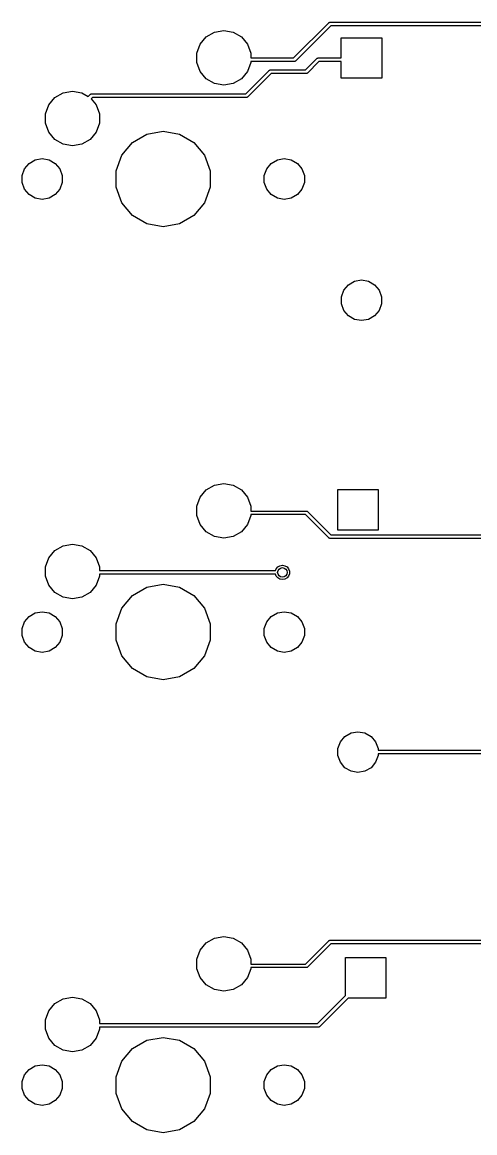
# Model space of a CAD drawing. Extents: x 16 to 277, y -108 to -11.
# Drawn here: x 16.08 to 35.07, y -62 to -15.42 of the extents above; entities that cross this region are included whole.
import ezdxf

# ---------------------------------------------------------------- set-up
doc = ezdxf.new("R2010")
doc.units = 0
doc.header["$MEASUREMENT"] = 0
doc.layers.add('BLACK', color=7, linetype='CONTINUOUS')

msp = doc.modelspace()

# ---------------------------------------------------------------- linework, layer by layer
at = {"layer": 'Black'}
for p, q in [((24.1476, -15.8418), (24.54, -15.7726)), ((24.54, -15.7726), (24.9324, -15.8418)), ((27.4684, -16.9238), (28.9461, -15.4461)), ((29.0316, -15.5762), (27.5539, -17.0539)), ((28.9461, -15.4461), (28.9489, -15.4442)), ((28.9489, -15.4442), (28.951, -15.4416)), ((28.951, -15.4416), (28.9596, -15.4366)), ((28.9596, -15.4366), (28.9678, -15.4309)), ((28.9678, -15.4309), (28.971, -15.4301)), ((28.971, -15.4301), (28.9739, -15.4284)), ((28.9739, -15.4284), (28.9837, -15.4267)), ((28.9837, -15.4267), (28.9934, -15.4241)), ((28.9934, -15.4241), (28.9967, -15.4244)), ((28.9967, -15.4244), (29, -15.4238)), ((29, -15.4238), (42, -15.4238)), ((41.9684, -15.5762), (29.0316, -15.5762)), ((23.5464, -16.3463), (23.8025, -16.0411)), ((23.8025, -16.0411), (24.1476, -15.8418)), ((24.9324, -15.8418), (25.2775, -16.0411)), ((25.2775, -16.0411), (25.5336, -16.3463)), ((29.4728, -16.9238), (29.4728, -16.0759)), ((29.4728, -16.0759), (31.1721, -16.0759)), ((31.1721, -16.0759), (31.1721, -17.7752)), ((23.4101, -16.7208), (23.5464, -16.3463)), ((23.4101, -17.1192), (23.4101, -16.7208)), ((25.5336, -16.3463), (25.6699, -16.7208)), ((25.6699, -16.7208), (25.6699, -16.9238)), ((23.5464, -17.4937), (23.4101, -17.1192)), ((25.6699, -17.1192), (25.5336, -17.4937)), ((25.6699, -16.9238), (27.4684, -16.9238)), ((27.5, -17.0762), (25.6699, -17.0762)), ((25.6699, -17.0762), (25.6699, -17.1192)), ((27.5033, -17.0756), (27.5, -17.0762)), ((27.5066, -17.0759), (27.5033, -17.0756)), ((27.5163, -17.0733), (27.5066, -17.0759)), ((27.5261, -17.0716), (27.5163, -17.0733)), ((27.529, -17.0699), (27.5261, -17.0716)), ((27.5322, -17.0691), (27.529, -17.0699)), ((27.5404, -17.0633), (27.5322, -17.0691)), ((27.549, -17.0584), (27.5404, -17.0633)), ((27.5511, -17.0558), (27.549, -17.0584)), ((27.5539, -17.0539), (27.5511, -17.0558)), ((27.9684, -17.4238), (28.4461, -16.9461)), ((28.5316, -17.0762), (28.0539, -17.5539)), ((28.4461, -16.9461), (28.4489, -16.9442)), ((28.4489, -16.9442), (28.451, -16.9416)), ((28.451, -16.9416), (28.4596, -16.9367)), ((28.4596, -16.9367), (28.4678, -16.9309)), ((28.4678, -16.9309), (28.471, -16.9301)), ((28.471, -16.9301), (28.4739, -16.9284)), ((28.4739, -16.9284), (28.4837, -16.9267)), ((28.4837, -16.9267), (28.4934, -16.9241)), ((28.4934, -16.9241), (28.4967, -16.9244)), ((28.4967, -16.9244), (28.5, -16.9238)), ((28.5, -16.9238), (29.4728, -16.9238)), ((29.4728, -17.0762), (28.5316, -17.0762)), ((29.4728, -17.7752), (29.4728, -17.0762)), ((23.8025, -17.7989), (23.5464, -17.4937)), ((25.5336, -17.4937), (25.2775, -17.7989)), ((25.4684, -18.4238), (26.4461, -17.4461)), ((26.5316, -17.5762), (25.5539, -18.5539)), ((26.4461, -17.4461), (26.4489, -17.4442)), ((26.4489, -17.4442), (26.451, -17.4416)), ((26.451, -17.4416), (26.4596, -17.4366)), ((26.4596, -17.4366), (26.4678, -17.4309)), ((26.4678, -17.4309), (26.471, -17.4301)), ((26.471, -17.4301), (26.4739, -17.4284)), ((26.4739, -17.4284), (26.4837, -17.4267)), ((26.4837, -17.4267), (26.4934, -17.4241)), ((26.4934, -17.4241), (26.4967, -17.4244)), ((26.4967, -17.4244), (26.5, -17.4238)), ((26.5, -17.4238), (27.9684, -17.4238)), ((28, -17.5762), (26.5316, -17.5762)), ((28.0033, -17.5756), (28, -17.5762)), ((28.0066, -17.5759), (28.0033, -17.5756)), ((28.0163, -17.5733), (28.0066, -17.5759)), ((28.0261, -17.5716), (28.0163, -17.5733)), ((28.029, -17.5699), (28.0261, -17.5716)), ((28.0322, -17.5691), (28.029, -17.5699)), ((28.0404, -17.5633), (28.0322, -17.5691)), ((28.049, -17.5584), (28.0404, -17.5633)), ((28.0511, -17.5558), (28.049, -17.5584)), ((28.0539, -17.5539), (28.0511, -17.5558)), ((24.1476, -17.9982), (23.8025, -17.7989)), ((24.54, -18.0674), (24.1476, -17.9982)), ((24.9324, -17.9982), (24.54, -18.0674)), ((25.2775, -17.7989), (24.9324, -17.9982)), ((31.1721, -17.7752), (29.4728, -17.7752)), ((17.1964, -18.8863), (17.4525, -18.5811)), ((17.4525, -18.5811), (17.7976, -18.3818)), ((17.7976, -18.3818), (18.19, -18.3126)), ((18.19, -18.3126), (18.5824, -18.3818)), ((18.5824, -18.3818), (18.8538, -18.5385)), ((18.8538, -18.5385), (18.9461, -18.4461)), ((18.9461, -18.4461), (18.9489, -18.4442)), ((18.9489, -18.4442), (18.951, -18.4416)), ((18.951, -18.4416), (18.9596, -18.4366)), ((18.9596, -18.4366), (18.9678, -18.4309)), ((18.9678, -18.4309), (18.971, -18.4301)), ((18.971, -18.4301), (18.9739, -18.4284)), ((19.0316, -18.5762), (18.9728, -18.635)), ((18.9739, -18.4284), (18.9837, -18.4267)), ((18.9837, -18.4267), (18.9934, -18.4241)), ((18.9934, -18.4241), (18.9967, -18.4244)), ((18.9967, -18.4244), (19, -18.4238)), ((19, -18.4238), (25.4684, -18.4238)), ((25.5, -18.5762), (19.0316, -18.5762)), ((25.5033, -18.5756), (25.5, -18.5762)), ((25.5066, -18.5759), (25.5033, -18.5756)), ((25.5163, -18.5733), (25.5066, -18.5759)), ((25.5261, -18.5716), (25.5163, -18.5733)), ((25.529, -18.5699), (25.5261, -18.5716)), ((25.5322, -18.5691), (25.529, -18.5699)), ((25.5404, -18.5633), (25.5322, -18.5691)), ((25.549, -18.5584), (25.5404, -18.5633)), ((25.5511, -18.5558), (25.549, -18.5584)), ((25.5539, -18.5539), (25.5511, -18.5558)), ((17.0601, -19.2608), (17.1964, -18.8863)), ((18.9728, -18.635), (19.1836, -18.8863)), ((19.1836, -18.8863), (19.3199, -19.2608)), ((17.0601, -19.6592), (17.0601, -19.2608)), ((19.3199, -19.2608), (19.3199, -19.6592)), ((17.1964, -20.0337), (17.0601, -19.6592)), ((19.3199, -19.6592), (19.1836, -20.0337)), ((21.3154, -20.1192), (22, -19.9985)), ((22, -19.9985), (22.6846, -20.1192)), ((17.4525, -20.3389), (17.1964, -20.0337)), ((17.7976, -20.5382), (17.4525, -20.3389)), ((18.9275, -20.3389), (18.5824, -20.5382)), ((19.1836, -20.0337), (18.9275, -20.3389)), ((20.2666, -20.9992), (20.7134, -20.4667)), ((20.7134, -20.4667), (21.3154, -20.1192)), ((22.6846, -20.1192), (23.2865, -20.4667)), ((23.2865, -20.4667), (23.7334, -20.9992)), ((18.19, -20.6074), (17.7976, -20.5382)), ((18.5824, -20.5382), (18.19, -20.6074)), ((16.1803, -21.5729), (16.371, -21.3457)), ((16.371, -21.3457), (16.6279, -21.1974)), ((16.6279, -21.1974), (16.92, -21.1458)), ((16.92, -21.1458), (17.2121, -21.1974)), ((17.2121, -21.1974), (17.469, -21.3457)), ((17.469, -21.3457), (17.6597, -21.5729)), ((20.0289, -21.6524), (20.2666, -20.9992)), ((23.7334, -20.9992), (23.9711, -21.6524)), ((26.3403, -21.5729), (26.531, -21.3457)), ((26.531, -21.3457), (26.7879, -21.1974)), ((26.7879, -21.1974), (27.08, -21.1458)), ((27.08, -21.1458), (27.3721, -21.1974)), ((27.3721, -21.1974), (27.629, -21.3457)), ((27.629, -21.3457), (27.8197, -21.5729)), ((16.0788, -21.8517), (16.1803, -21.5729)), ((16.0788, -22.1483), (16.0788, -21.8517)), ((17.6597, -21.5729), (17.7612, -21.8517)), ((17.7612, -21.8517), (17.7612, -22.1483)), ((20.0289, -22.3476), (20.0289, -21.6524)), ((23.9711, -21.6524), (23.9711, -22.3476)), ((26.2388, -21.8517), (26.3403, -21.5729)), ((26.2388, -22.1483), (26.2388, -21.8517)), ((27.8197, -21.5729), (27.9212, -21.8517)), ((27.9212, -21.8517), (27.9212, -22.1483)), ((16.1803, -22.4271), (16.0788, -22.1483)), ((17.7612, -22.1483), (17.6597, -22.4271)), ((20.2666, -23.0008), (20.0289, -22.3476)), ((23.9711, -22.3476), (23.7334, -23.0008)), ((26.3403, -22.4271), (26.2388, -22.1483)), ((27.9212, -22.1483), (27.8197, -22.4271)), ((16.371, -22.6543), (16.1803, -22.4271)), ((16.6279, -22.8026), (16.371, -22.6543)), ((16.92, -22.8542), (16.6279, -22.8026)), ((17.2121, -22.8026), (16.92, -22.8542)), ((17.469, -22.6543), (17.2121, -22.8026)), ((17.6597, -22.4271), (17.469, -22.6543)), ((26.531, -22.6543), (26.3403, -22.4271)), ((26.7879, -22.8026), (26.531, -22.6543)), ((27.08, -22.8542), (26.7879, -22.8026)), ((27.3721, -22.8026), (27.08, -22.8542)), ((27.629, -22.6543), (27.3721, -22.8026)), ((27.8197, -22.4271), (27.629, -22.6543)), ((20.7134, -23.5332), (20.2666, -23.0008)), ((23.7334, -23.0008), (23.2865, -23.5332)), ((21.3154, -23.8808), (20.7134, -23.5332)), ((23.2865, -23.5332), (22.6846, -23.8808)), ((22, -24.0015), (21.3154, -23.8808)), ((22.6846, -23.8808), (22, -24.0015)), ((29.5838, -26.6591), (29.7742, -26.4322)), ((29.7742, -26.4322), (30.0308, -26.2841)), ((30.0308, -26.2841), (30.3225, -26.2326)), ((30.3225, -26.2326), (30.6142, -26.2841)), ((30.6142, -26.2841), (30.8707, -26.4322)), ((30.8707, -26.4322), (31.0611, -26.6591)), ((29.4825, -26.9374), (29.5838, -26.6591)), ((29.4825, -27.2336), (29.4825, -26.9374)), ((31.0611, -26.6591), (31.1624, -26.9374)), ((31.1624, -26.9374), (31.1624, -27.2336)), ((29.5838, -27.512), (29.4825, -27.2336)), ((31.1624, -27.2336), (31.0611, -27.512)), ((29.7742, -27.7389), (29.5838, -27.512)), ((30.0308, -27.887), (29.7742, -27.7389)), ((30.3225, -27.9384), (30.0308, -27.887)), ((30.6142, -27.887), (30.3225, -27.9384)), ((30.8707, -27.7389), (30.6142, -27.887)), ((31.0611, -27.512), (30.8707, -27.7389)), ((23.8025, -35.0411), (24.1476, -34.8418)), ((24.1476, -34.8418), (24.54, -34.7726)), ((24.54, -34.7726), (24.9324, -34.8418)), ((24.9324, -34.8418), (25.2775, -35.0411)), ((23.4101, -35.7208), (23.5464, -35.3463)), ((23.5464, -35.3463), (23.8025, -35.0411)), ((25.2775, -35.0411), (25.5336, -35.3463)), ((25.5336, -35.3463), (25.6699, -35.7208)), ((29.3228, -36.7251), (29.3228, -35.0259)), ((29.3228, -35.0259), (31.0221, -35.0259)), ((31.0221, -35.0259), (31.0221, -36.7251)), ((23.4101, -36.1192), (23.4101, -35.7208)), ((25.6699, -35.7208), (25.6699, -35.9238)), ((23.5464, -36.4937), (23.4101, -36.1192)), ((25.6699, -36.1192), (25.5336, -36.4937)), ((25.6699, -35.9238), (28, -35.9238)), ((27.9684, -36.0762), (25.6699, -36.0762)), ((25.6699, -36.0762), (25.6699, -36.1192)), ((28.9461, -37.0539), (27.9684, -36.0762)), ((28, -35.9238), (28.0033, -35.9244)), ((28.0033, -35.9244), (28.0066, -35.9241)), ((28.0066, -35.9241), (28.0163, -35.9267)), ((28.0163, -35.9267), (28.0261, -35.9284)), ((28.0261, -35.9284), (28.029, -35.9301)), ((28.029, -35.9301), (28.0322, -35.9309)), ((28.0322, -35.9309), (28.0404, -35.9367)), ((28.0404, -35.9367), (28.049, -35.9416)), ((28.049, -35.9416), (28.0511, -35.9442)), ((28.0511, -35.9442), (28.0539, -35.9461)), ((28.0539, -35.9461), (29.0316, -36.9238)), ((23.8025, -36.7989), (23.5464, -36.4937)), ((25.5336, -36.4937), (25.2775, -36.7989)), ((31.0221, -36.7251), (29.3228, -36.7251)), ((24.1476, -36.9982), (23.8025, -36.7989)), ((24.54, -37.0674), (24.1476, -36.9982)), ((24.9324, -36.9982), (24.54, -37.0674)), ((25.2775, -36.7989), (24.9324, -36.9982)), ((28.9489, -37.0558), (28.9461, -37.0539)), ((28.951, -37.0584), (28.9489, -37.0558)), ((28.9596, -37.0634), (28.951, -37.0584)), ((28.9678, -37.0691), (28.9596, -37.0634)), ((28.971, -37.0699), (28.9678, -37.0691)), ((28.9739, -37.0716), (28.971, -37.0699)), ((28.9837, -37.0733), (28.9739, -37.0716)), ((28.9934, -37.0759), (28.9837, -37.0733)), ((28.9967, -37.0756), (28.9934, -37.0759)), ((29, -37.0762), (28.9967, -37.0756)), ((42.5, -37.0762), (29, -37.0762)), ((29.0316, -36.9238), (42.4684, -36.9238)), ((17.1964, -37.8863), (17.4525, -37.5811)), ((17.4525, -37.5811), (17.7976, -37.3818)), ((17.7976, -37.3818), (18.19, -37.3126)), ((18.19, -37.3126), (18.5824, -37.3818)), ((18.5824, -37.3818), (18.9275, -37.5811)), ((18.9275, -37.5811), (19.1836, -37.8863)), ((17.0601, -38.2608), (17.1964, -37.8863)), ((19.1836, -37.8863), (19.3199, -38.2608)), ((17.0601, -38.6592), (17.0601, -38.2608)), ((17.1964, -39.0337), (17.0601, -38.6592)), ((19.3199, -38.6592), (19.1836, -39.0337)), ((19.3199, -38.2608), (19.3199, -38.4238)), ((19.3199, -38.4238), (26.7121, -38.4238)), ((26.7121, -38.5762), (19.3199, -38.5762)), ((19.3199, -38.5762), (19.3199, -38.6592)), ((26.7121, -38.4238), (26.7392, -38.3494)), ((26.7392, -38.6506), (26.7121, -38.5762)), ((26.7392, -38.3494), (26.8064, -38.2693)), ((26.8064, -38.7307), (26.7392, -38.6506)), ((26.8064, -38.2693), (26.897, -38.217)), ((26.897, -38.217), (27, -38.1989)), ((27, -38.1989), (27.103, -38.217)), ((27.103, -38.217), (27.1936, -38.2693)), ((27.1936, -38.2693), (27.2608, -38.3494)), ((27.2608, -38.6506), (27.1936, -38.7307)), ((27.2608, -38.3494), (27.2966, -38.4477)), ((27.2966, -38.5523), (27.2608, -38.6506)), ((27.2966, -38.4477), (27.2966, -38.5523)), ((17.4525, -39.3389), (17.1964, -39.0337)), ((19.1836, -39.0337), (18.9275, -39.3389)), ((20.7134, -39.4667), (21.3154, -39.1192)), ((21.3154, -39.1192), (22, -38.9985)), ((22, -38.9985), (22.6846, -39.1192)), ((22.6846, -39.1192), (23.2865, -39.4667)), ((26.897, -38.783), (26.8064, -38.7307)), ((27, -38.8011), (26.897, -38.783)), ((27.103, -38.783), (27, -38.8011)), ((27.1936, -38.7307), (27.103, -38.783)), ((17.7976, -39.5382), (17.4525, -39.3389)), ((18.19, -39.6074), (17.7976, -39.5382)), ((18.5824, -39.5382), (18.19, -39.6074)), ((18.9275, -39.3389), (18.5824, -39.5382)), ((20.2666, -39.9992), (20.7134, -39.4667)), ((23.2865, -39.4667), (23.7334, -39.9992)), ((20.0289, -40.6524), (20.2666, -39.9992)), ((23.7334, -39.9992), (23.9711, -40.6524)), ((16.1803, -40.5729), (16.371, -40.3457)), ((16.371, -40.3457), (16.6279, -40.1974)), ((16.6279, -40.1974), (16.92, -40.1458)), ((16.92, -40.1458), (17.2121, -40.1974)), ((17.2121, -40.1974), (17.469, -40.3457)), ((17.469, -40.3457), (17.6597, -40.5729)), ((26.3403, -40.5729), (26.531, -40.3457)), ((26.531, -40.3457), (26.7879, -40.1974)), ((26.7879, -40.1974), (27.08, -40.1458)), ((27.08, -40.1458), (27.3721, -40.1974)), ((27.3721, -40.1974), (27.629, -40.3457)), ((27.629, -40.3457), (27.8197, -40.5729)), ((16.0788, -40.8517), (16.1803, -40.5729)), ((16.0788, -41.1483), (16.0788, -40.8517)), ((17.6597, -40.5729), (17.7612, -40.8517)), ((17.7612, -40.8517), (17.7612, -41.1483)), ((20.0289, -41.3476), (20.0289, -40.6524)), ((23.9711, -40.6524), (23.9711, -41.3476)), ((26.2388, -40.8517), (26.3403, -40.5729)), ((26.2388, -41.1483), (26.2388, -40.8517)), ((27.8197, -40.5729), (27.9212, -40.8517)), ((27.9212, -40.8517), (27.9212, -41.1483)), ((16.1803, -41.4271), (16.0788, -41.1483)), ((16.371, -41.6543), (16.1803, -41.4271)), ((17.6597, -41.4271), (17.469, -41.6543)), ((17.7612, -41.1483), (17.6597, -41.4271)), ((20.2666, -42.0008), (20.0289, -41.3476)), ((23.9711, -41.3476), (23.7334, -42.0008)), ((26.3403, -41.4271), (26.2388, -41.1483)), ((26.531, -41.6543), (26.3403, -41.4271)), ((27.8197, -41.4271), (27.629, -41.6543)), ((27.9212, -41.1483), (27.8197, -41.4271)), ((16.6279, -41.8026), (16.371, -41.6543)), ((16.92, -41.8541), (16.6279, -41.8026)), ((17.2121, -41.8026), (16.92, -41.8541)), ((17.469, -41.6543), (17.2121, -41.8026)), ((26.7879, -41.8026), (26.531, -41.6543)), ((27.08, -41.8541), (26.7879, -41.8026)), ((27.3721, -41.8026), (27.08, -41.8541)), ((27.629, -41.6543), (27.3721, -41.8026)), ((20.7134, -42.5332), (20.2666, -42.0008)), ((23.7334, -42.0008), (23.2865, -42.5332)), ((21.3154, -42.8808), (20.7134, -42.5332)), ((23.2865, -42.5332), (22.6846, -42.8808)), ((22, -43.0015), (21.3154, -42.8808)), ((22.6846, -42.8808), (22, -43.0015)), ((29.3325, -45.8874), (29.4338, -45.6091)), ((29.4338, -45.6091), (29.6242, -45.3822)), ((29.6242, -45.3822), (29.8808, -45.2341)), ((29.8808, -45.2341), (30.1725, -45.1826)), ((30.1725, -45.1826), (30.4642, -45.2341)), ((30.4642, -45.2341), (30.7207, -45.3822)), ((30.7207, -45.3822), (30.9111, -45.6091)), ((30.9111, -45.6091), (31.0124, -45.8874)), ((29.3325, -46.1836), (29.3325, -45.8874)), ((31.0124, -45.8874), (31.0124, -45.9593)), ((31.0124, -45.9593), (46.5355, -45.9593)), ((46.504, -46.1117), (31.0124, -46.1117)), ((31.0124, -46.1117), (31.0124, -46.1836)), ((29.4338, -46.462), (29.3325, -46.1836)), ((29.6242, -46.6889), (29.4338, -46.462)), ((30.9111, -46.462), (30.7207, -46.6889)), ((31.0124, -46.1836), (30.9111, -46.462)), ((29.8808, -46.837), (29.6242, -46.6889)), ((30.1725, -46.8884), (29.8808, -46.837)), ((30.4642, -46.837), (30.1725, -46.8884)), ((30.7207, -46.6889), (30.4642, -46.837)), ((23.8025, -54.0411), (24.1476, -53.8418)), ((24.1476, -53.8418), (24.54, -53.7726)), ((24.54, -53.7726), (24.9324, -53.8418)), ((24.9324, -53.8418), (25.2775, -54.0411)), ((27.9684, -54.9238), (28.9461, -53.9461)), ((28.9461, -53.9461), (28.9489, -53.9442)), ((28.9489, -53.9442), (28.951, -53.9416)), ((28.951, -53.9416), (28.9596, -53.9366)), ((28.9596, -53.9366), (28.9678, -53.9309)), ((28.9678, -53.9309), (28.971, -53.9301)), ((28.971, -53.9301), (28.9739, -53.9284)), ((28.9739, -53.9284), (28.9837, -53.9267)), ((28.9837, -53.9267), (28.9934, -53.9241)), ((28.9934, -53.9241), (28.9967, -53.9244)), ((28.9967, -53.9244), (29, -53.9238)), ((29, -53.9238), (42.5, -53.9238)), ((23.4101, -54.7208), (23.5464, -54.3463)), ((23.5464, -54.3463), (23.8025, -54.0411)), ((25.2775, -54.0411), (25.5336, -54.3463)), ((25.5336, -54.3463), (25.6699, -54.7208)), ((29.0316, -54.0762), (28.0539, -55.0539)), ((42.4684, -54.0762), (29.0316, -54.0762)), ((23.4101, -55.1192), (23.4101, -54.7208)), ((25.6699, -54.7208), (25.6699, -54.9238)), ((25.6699, -54.9238), (27.9684, -54.9238)), ((29.6478, -56.2444), (29.6478, -54.6509)), ((29.6478, -54.6509), (31.3471, -54.6509)), ((31.3471, -54.6509), (31.3471, -56.3501)), ((23.5464, -55.4937), (23.4101, -55.1192)), ((25.6699, -55.1192), (25.5336, -55.4937)), ((28, -55.0762), (25.6699, -55.0762)), ((25.6699, -55.0762), (25.6699, -55.1192)), ((28.0033, -55.0756), (28, -55.0762)), ((28.0066, -55.0759), (28.0033, -55.0756)), ((28.0163, -55.0733), (28.0066, -55.0759)), ((28.0261, -55.0716), (28.0163, -55.0733)), ((28.029, -55.0699), (28.0261, -55.0716)), ((28.0322, -55.0691), (28.029, -55.0699)), ((28.0404, -55.0633), (28.0322, -55.0691)), ((28.049, -55.0584), (28.0404, -55.0633)), ((28.0511, -55.0558), (28.049, -55.0584)), ((28.0539, -55.0539), (28.0511, -55.0558)), ((23.8025, -55.7989), (23.5464, -55.4937)), ((24.1476, -55.9982), (23.8025, -55.7989)), ((25.2775, -55.7989), (24.9324, -55.9982)), ((25.5336, -55.4937), (25.2775, -55.7989)), ((17.7976, -56.3818), (18.19, -56.3126)), ((18.19, -56.3126), (18.5824, -56.3818)), ((24.54, -56.0674), (24.1476, -55.9982)), ((24.9324, -55.9982), (24.54, -56.0674)), ((28.4684, -57.4238), (29.6478, -56.2444)), ((29.7576, -56.3501), (28.5539, -57.5539)), ((31.3471, -56.3501), (29.7576, -56.3501)), ((17.1964, -56.8863), (17.4525, -56.5811)), ((17.4525, -56.5811), (17.7976, -56.3818)), ((18.5824, -56.3818), (18.9275, -56.5811)), ((18.9275, -56.5811), (19.1836, -56.8863)), ((17.0601, -57.2608), (17.1964, -56.8863)), ((17.0601, -57.6592), (17.0601, -57.2608)), ((19.1836, -56.8863), (19.3199, -57.2608)), ((19.3199, -57.2608), (19.3199, -57.4238)), ((17.1964, -58.0337), (17.0601, -57.6592)), ((19.3199, -57.6592), (19.1836, -58.0337)), ((19.3199, -57.4238), (28.4684, -57.4238)), ((28.5, -57.5762), (19.3199, -57.5762)), ((19.3199, -57.5762), (19.3199, -57.6592)), ((28.5033, -57.5756), (28.5, -57.5762)), ((28.5066, -57.5759), (28.5033, -57.5756)), ((28.5163, -57.5733), (28.5066, -57.5759)), ((28.5261, -57.5716), (28.5163, -57.5733)), ((28.529, -57.5699), (28.5261, -57.5716)), ((28.5322, -57.5691), (28.529, -57.5699)), ((28.5404, -57.5633), (28.5322, -57.5691)), ((28.549, -57.5584), (28.5404, -57.5633)), ((28.5511, -57.5558), (28.549, -57.5584)), ((28.5539, -57.5539), (28.5511, -57.5558)), ((17.4525, -58.3389), (17.1964, -58.0337)), ((19.1836, -58.0337), (18.9275, -58.3389)), ((20.7134, -58.4667), (21.3154, -58.1192)), ((21.3154, -58.1192), (22, -57.9985)), ((22, -57.9985), (22.6846, -58.1192)), ((22.6846, -58.1192), (23.2865, -58.4667)), ((17.7976, -58.5382), (17.4525, -58.3389)), ((18.19, -58.6074), (17.7976, -58.5382)), ((18.5824, -58.5382), (18.19, -58.6074)), ((18.9275, -58.3389), (18.5824, -58.5382)), ((20.2666, -58.9992), (20.7134, -58.4667)), ((23.2865, -58.4667), (23.7334, -58.9992)), ((16.6279, -59.1974), (16.92, -59.1458)), ((16.92, -59.1458), (17.2121, -59.1974)), ((20.0289, -59.6524), (20.2666, -58.9992)), ((23.7334, -58.9992), (23.9711, -59.6524)), ((26.7879, -59.1974), (27.08, -59.1458)), ((27.08, -59.1458), (27.3721, -59.1974)), ((16.0788, -59.8517), (16.1803, -59.5729)), ((16.1803, -59.5729), (16.371, -59.3457)), ((16.371, -59.3457), (16.6279, -59.1974)), ((17.2121, -59.1974), (17.469, -59.3457)), ((17.469, -59.3457), (17.6597, -59.5729)), ((17.6597, -59.5729), (17.7612, -59.8517)), ((26.2388, -59.8517), (26.3403, -59.5729)), ((26.3403, -59.5729), (26.531, -59.3457)), ((26.531, -59.3457), (26.7879, -59.1974)), ((27.3721, -59.1974), (27.629, -59.3457)), ((27.629, -59.3457), (27.8197, -59.5729)), ((27.8197, -59.5729), (27.9212, -59.8517)), ((16.0788, -60.1483), (16.0788, -59.8517)), ((17.7612, -59.8517), (17.7612, -60.1483)), ((20.0289, -60.3476), (20.0289, -59.6524)), ((23.9711, -59.6524), (23.9711, -60.3476)), ((26.2388, -60.1483), (26.2388, -59.8517)), ((27.9212, -59.8517), (27.9212, -60.1483)), ((16.1803, -60.4271), (16.0788, -60.1483)), ((16.371, -60.6543), (16.1803, -60.4271)), ((17.6597, -60.4271), (17.469, -60.6543)), ((17.7612, -60.1483), (17.6597, -60.4271)), ((20.2666, -61.0008), (20.0289, -60.3476)), ((23.9711, -60.3476), (23.7334, -61.0008)), ((26.3403, -60.4271), (26.2388, -60.1483)), ((26.531, -60.6543), (26.3403, -60.4271)), ((27.8197, -60.4271), (27.629, -60.6543)), ((27.9212, -60.1483), (27.8197, -60.4271)), ((16.6279, -60.8026), (16.371, -60.6543)), ((16.92, -60.8541), (16.6279, -60.8026)), ((17.2121, -60.8026), (16.92, -60.8541)), ((17.469, -60.6543), (17.2121, -60.8026)), ((20.7134, -61.5332), (20.2666, -61.0008)), ((23.7334, -61.0008), (23.2865, -61.5332)), ((26.7879, -60.8026), (26.531, -60.6543)), ((27.08, -60.8541), (26.7879, -60.8026)), ((27.3721, -60.8026), (27.08, -60.8541)), ((27.629, -60.6543), (27.3721, -60.8026)), ((21.3154, -61.8808), (20.7134, -61.5332)), ((22, -62.0015), (21.3154, -61.8808)), ((22.6846, -61.8808), (22, -62.0015)), ((23.2865, -61.5332), (22.6846, -61.8808))]:
    msp.add_line(p, q, dxfattribs=at)
msp.add_circle((27, -38.5), 0.2, dxfattribs=at)

doc.saveas('drawing.dxf')
